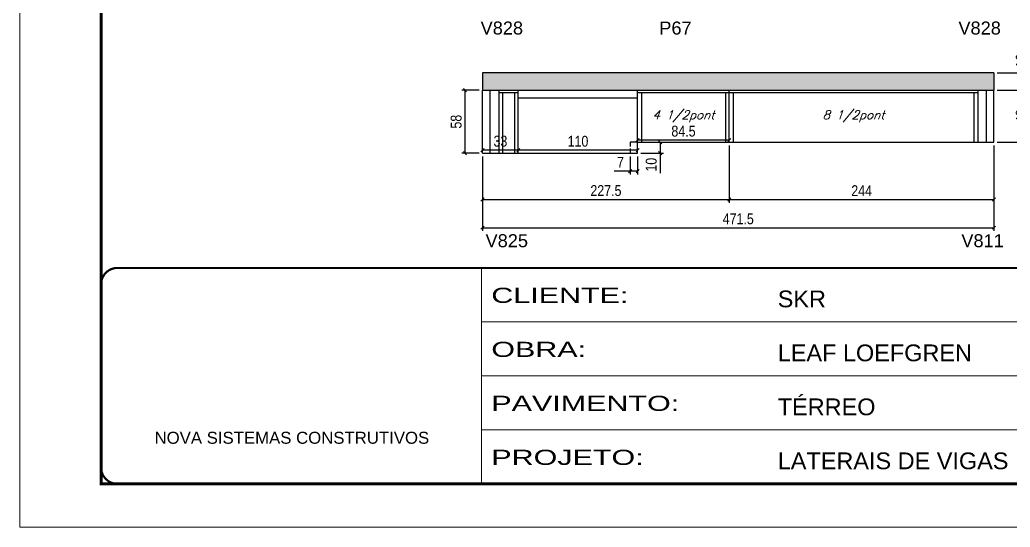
# Model space of a CAD drawing. Extents: x 3309 to 9590, y -2522 to 14608.
# Drawn here: x 8105 to 9018, y 5518 to 5986 of the extents above; entities that cross this region are included whole.
import ezdxf

# ---------------------------------------------------------------- set-up
doc = ezdxf.new("R2010")
doc.units = 0
for name, pattern in [('CONTINUO', [0]), ('DASHED', [0.75, 0.5, -0.25]), ('HIDDEN', [0.375, 0.25, -0.125])]:
    doc.linetypes.add(name, pattern=pattern)
for name, color, linetype in [('5', 5, 'Continuous'), ('COTA', 241, 'Continuous'), ('Painéis', 200, 'Continuous'), ('SARR_2.2x7', 40, 'Continuous'), ('SARR_3.5x7', 81, 'Continuous'), ('texto', 7, 'Continuous')]:
    doc.layers.add(name, color=color, linetype=linetype)
doc.layers.add('Folhas', color=255, linetype='Continuous', lineweight=9)
doc.layers.add('SARRAFO DE PRESSAO', color=251, linetype='DASHED', lineweight=9)
doc.styles.add('ARIAL', font='arial.ttf')
doc.styles.add('COTA TECNICA', font='techl___.ttf', dxfattribs={"height": 10})
doc.styles.add('Romans', font='romans.shx')
doc.styles.get("Standard").update_dxf_attribs({"font": 'arial.ttf'})
doc.styles.add('Tecnologia', font='')
doc.styles.get('Tecnologia').set_extended_font_data('Forgotten Futurist')
doc.dimstyles.new('PAINEL', dxfattribs={"dimtxt": 10, "dimasz": 3, "dimexe": 3, "dimexo": 3, "dimgap": 3, "dimtad": 1, "dimdec": 1, "dimzin": 12, "dimdsep": 46, "dimtxsty": 'COTA TECNICA', "dimblk1": 'OBLIQUE', "dimblk2": 'OBLIQUE', "dimsah": 1, "dimcen": 0.9, "dimclrd": 4, "dimclre": 4, "dimclrt": 240, "dimadec": 1, "dimazin": 3, "dimtfac": 1, "dimtdec": 1, "dimtmove": 0, "dimatfit": 3, "dimfxl": 1, "dimtolj": 1, "dimtzin": 12, "dimarcsym": 0})

# ---------------------------------------------------------------- blocks, each defined once
blk = doc.blocks.new('9999999999')
at = {"color": 30, "linetype": 'CONTINUO'}
for p, q in [((98564.56, 34230.21), (98564.56, 34429.45)), ((98564.56, 34379.64), (99583.98, 34379.64)), ((98564.56, 34329.83), (99487.98, 34329.83)), ((98564.56, 34280.02), (99487.98, 34280.02))]:
    blk.add_line(p, q, dxfattribs=at)
at = {"color": 30, "linetype": 'CONTINUO', "const_width": 2}
blk.add_lwpolyline([(99583.98, 34230.21), (99583.98, 34414.45, 0.414214), (99568.98, 34429.45), (98228.98, 34429.45, 0.414214), (98213.98, 34414.45), (98213.98, 34245.21, 0.414214), (98228.98, 34230.21), (99583.98, 34230.21)], format="xyb", dxfattribs=at)
at = {"layer": 'Folhas'}
blk.add_lwpolyline([(98138.98, 34190.21), (99623.98, 34190.21), (99623.98, 35240.21), (98138.98, 35240.21)], close=True, dxfattribs=at)
at = {"layer": 'Folhas', "color": 30, "const_width": 3}
blk.add_lwpolyline([(98213.98, 34230.21), (99583.98, 34230.21), (99583.98, 35200.21), (98213.98, 35200.21)], close=True, dxfattribs=at)
at = {"color": 7, "linetype": 'Continuous', "ltscale": 5, "style": 'ARIAL'}
for s, height, p in [('SKR', 15.483, (98837.68, 34393.13)), ('LEAF LOEFGREN', 15.4829, (98837.68, 34343.32)), ('TÉRREO', 15.483, (98837.68, 34293.51)), ('NOVA SISTEMAS CONSTRUTIVOS', 11.0592, (98263.19, 34267.21)), ('LATERAIS DE VIGAS', 15.4829, (98837.68, 34243.7))]:
    blk.add_text(s, height=height, dxfattribs=at).set_placement(p)
at = {"layer": 'Folhas', "color": 7, "style": 'Tecnologia', "width": 1.5}
for s, p in [('CLIENTE:', (98573.65, 34397.17)), ('OBRA:', (98573.65, 34347.31)), ('PAVIMENTO:', (98573.65, 34297.5)), ('PROJETO:', (98573.65, 34247.69))]:
    blk.add_text(s, height=14, dxfattribs=at).set_placement(p)
blk = doc.blocks.new('_Oblique')
at = {"color": 0, "linetype": 'ByBlock', "lineweight": -2}
blk.add_line((-0.5, -0.5), (0.5, 0.5), dxfattribs=at)
blk = doc.blocks.new('*D2567')
at = {"layer": 'COTA', "color": 4, "linetype": 'ByBlock', "lineweight": -2, "transparency": 16777216}
for p, q in [((8758.94, 5870.03), (8758.94, 5817.28)), ((8531.44, 5860.03), (8531.44, 5817.28)), ((8531.44, 5820.28), (8758.94, 5820.28))]:
    blk.add_line(p, q, dxfattribs=at)
at = {"layer": 'Defpoints', "color": 0, "linetype": 'ByBlock', "transparency": 16777216}
for p in [(8758.94, 5873.03), (8531.44, 5863.03), (8758.94, 5820.28)]:
    blk.add_point(p, dxfattribs=at)
at = {"layer": 'COTA', "color": 4, "linetype": 'ByBlock', "lineweight": -2, "transparency": 16777216, "xscale": 3, "yscale": 3, "zscale": 3, "rotation": 180}
blk.add_blockref('_Oblique', (8531.44, 5820.28), dxfattribs=at)
at = {"layer": 'COTA', "color": 4, "linetype": 'ByBlock', "lineweight": -2, "transparency": 16777216, "xscale": 3, "yscale": 3, "zscale": 3}
blk.add_blockref('_Oblique', (8758.94, 5820.28), dxfattribs=at)
at = {"layer": 'COTA', "color": 240, "linetype": 'ByBlock', "transparency": 16777216, "insert": (8645.19, 5828.39), "char_height": 10, "attachment_point": 5, "style": 'COTA TECNICA'}
blk.add_mtext('\\A1;227.5', dxfattribs=at)
blk = doc.blocks.new('*D2568')
at = {"layer": 'COTA', "color": 4, "linetype": 'ByBlock', "lineweight": -2, "transparency": 16777216}
for p, q in [((8758.94, 5870.03), (8758.94, 5817.28)), ((9002.94, 5870.03), (9002.94, 5817.28)), ((8758.94, 5820.28), (9002.94, 5820.28))]:
    blk.add_line(p, q, dxfattribs=at)
at = {"layer": 'Defpoints', "color": 0, "linetype": 'ByBlock', "transparency": 16777216}
for p in [(8758.94, 5873.03), (9002.94, 5873.03), (9002.94, 5820.28)]:
    blk.add_point(p, dxfattribs=at)
at = {"layer": 'COTA', "color": 4, "linetype": 'ByBlock', "lineweight": -2, "transparency": 16777216, "xscale": 3, "yscale": 3, "zscale": 3, "rotation": 180}
blk.add_blockref('_Oblique', (8758.94, 5820.28), dxfattribs=at)
at = {"layer": 'COTA', "color": 4, "linetype": 'ByBlock', "lineweight": -2, "transparency": 16777216, "xscale": 3, "yscale": 3, "zscale": 3}
blk.add_blockref('_Oblique', (9002.94, 5820.28), dxfattribs=at)
at = {"layer": 'COTA', "color": 240, "linetype": 'ByBlock', "transparency": 16777216, "insert": (8880.94, 5828.35), "char_height": 10, "attachment_point": 5, "style": 'COTA TECNICA'}
blk.add_mtext('\\A1;244', dxfattribs=at)
blk = doc.blocks.new('*D2569')
at = {"layer": 'COTA', "color": 4, "linetype": 'ByBlock', "lineweight": -2, "transparency": 16777216}
for p, q in [((9002.94, 5870.03), (9002.94, 5791.22)), ((8531.44, 5860.03), (8531.44, 5791.22)), ((8531.44, 5794.22), (9002.94, 5794.22))]:
    blk.add_line(p, q, dxfattribs=at)
at = {"layer": 'Defpoints', "color": 0, "linetype": 'ByBlock', "transparency": 16777216}
for p in [(9002.94, 5873.03), (8531.44, 5863.03), (9002.94, 5794.22)]:
    blk.add_point(p, dxfattribs=at)
at = {"layer": 'COTA', "color": 4, "linetype": 'ByBlock', "lineweight": -2, "transparency": 16777216, "xscale": 3, "yscale": 3, "zscale": 3, "rotation": 180}
blk.add_blockref('_Oblique', (8531.44, 5794.22), dxfattribs=at)
at = {"layer": 'COTA', "color": 4, "linetype": 'ByBlock', "lineweight": -2, "transparency": 16777216, "xscale": 3, "yscale": 3, "zscale": 3}
blk.add_blockref('_Oblique', (9002.94, 5794.22), dxfattribs=at)
at = {"layer": 'COTA', "color": 240, "linetype": 'ByBlock', "transparency": 16777216, "insert": (8767.19, 5802.33), "char_height": 10, "attachment_point": 5, "style": 'COTA TECNICA'}
blk.add_mtext('\\A1;471.5', dxfattribs=at)
blk = doc.blocks.new('*D2570')
at = {"layer": 'COTA', "color": 4, "lineweight": -2, "transparency": 16777216}
for p, q in [((8564.44, 5866.03), (8564.44, 5868.8)), ((8674.44, 5865.8), (8564.44, 5865.8)), ((8674.44, 5866.03), (8674.44, 5868.8))]:
    blk.add_line(p, q, dxfattribs=at)
at = {"layer": 'Defpoints', "color": 0, "transparency": 16777216}
for p in [(8564.44, 5865.8), (8564.44, 5863.03), (8674.44, 5863.03)]:
    blk.add_point(p, dxfattribs=at)
at = {"layer": 'COTA', "color": 4, "lineweight": -2, "transparency": 16777216, "xscale": 3, "yscale": 3, "zscale": 3, "rotation": 180}
blk.add_blockref('_Oblique', (8564.44, 5865.8), dxfattribs=at)
at = {"layer": 'COTA', "color": 4, "lineweight": -2, "transparency": 16777216, "xscale": 3, "yscale": 3, "zscale": 3}
blk.add_blockref('_Oblique', (8674.44, 5865.8), dxfattribs=at)
at = {"layer": 'COTA', "color": 240, "transparency": 16777216, "insert": (8619.44, 5873.9), "char_height": 10, "attachment_point": 5, "style": 'COTA TECNICA'}
blk.add_mtext('\\A1;110', dxfattribs=at)
blk = doc.blocks.new('*D2571')
at = {"layer": 'COTA', "color": 4, "lineweight": -2, "transparency": 16777216}
for p, q in [((8531.44, 5866.03), (8531.44, 5868.8)), ((8564.44, 5865.8), (8531.44, 5865.8)), ((8564.44, 5866.03), (8564.44, 5868.8))]:
    blk.add_line(p, q, dxfattribs=at)
at = {"layer": 'Defpoints', "color": 0, "transparency": 16777216}
for p in [(8531.44, 5865.8), (8531.44, 5863.03), (8564.44, 5863.03)]:
    blk.add_point(p, dxfattribs=at)
at = {"layer": 'COTA', "color": 4, "lineweight": -2, "transparency": 16777216, "xscale": 3, "yscale": 3, "zscale": 3, "rotation": 180}
blk.add_blockref('_Oblique', (8531.44, 5865.8), dxfattribs=at)
at = {"layer": 'COTA', "color": 4, "lineweight": -2, "transparency": 16777216, "xscale": 3, "yscale": 3, "zscale": 3}
blk.add_blockref('_Oblique', (8564.44, 5865.8), dxfattribs=at)
at = {"layer": 'COTA', "color": 240, "transparency": 16777216, "insert": (8547.94, 5874.01), "char_height": 10, "attachment_point": 5, "style": 'COTA TECNICA'}
blk.add_mtext('\\A1;33', dxfattribs=at)
blk = doc.blocks.new('*D2572')
at = {"layer": 'COTA', "color": 4, "lineweight": -2, "transparency": 16777216}
for p, q in [((8674.44, 5876.03), (8674.44, 5878.1)), ((8758.94, 5875.1), (8674.44, 5875.1)), ((8758.94, 5876.03), (8758.94, 5878.1))]:
    blk.add_line(p, q, dxfattribs=at)
at = {"layer": 'Defpoints', "color": 0, "transparency": 16777216}
for p in [(8674.44, 5875.1), (8674.44, 5873.03), (8758.94, 5873.03)]:
    blk.add_point(p, dxfattribs=at)
at = {"layer": 'COTA', "color": 4, "lineweight": -2, "transparency": 16777216, "xscale": 3, "yscale": 3, "zscale": 3, "rotation": 180}
blk.add_blockref('_Oblique', (8674.44, 5875.1), dxfattribs=at)
at = {"layer": 'COTA', "color": 4, "lineweight": -2, "transparency": 16777216, "xscale": 3, "yscale": 3, "zscale": 3}
blk.add_blockref('_Oblique', (8758.94, 5875.1), dxfattribs=at)
at = {"layer": 'COTA', "color": 240, "transparency": 16777216, "insert": (8716.69, 5883.24), "char_height": 10, "attachment_point": 5, "style": 'COTA TECNICA'}
blk.add_mtext('\\A1;84.5', dxfattribs=at)
blk = doc.blocks.new('*D2573')
at = {"layer": 'COTA', "color": 4, "lineweight": -2, "transparency": 16777216}
for p, q in [((8677.44, 5873.03), (8698.12, 5873.03)), ((8695.12, 5873.03), (8695.12, 5863.03)), ((8677.44, 5863.03), (8698.12, 5863.03)), ((8695.12, 5863.03), (8695.12, 5844.6))]:
    blk.add_line(p, q, dxfattribs=at)
at = {"layer": 'Defpoints', "color": 0, "transparency": 16777216}
for p in [(8674.44, 5873.03), (8674.44, 5863.03), (8695.12, 5863.03)]:
    blk.add_point(p, dxfattribs=at)
at = {"layer": 'COTA', "color": 4, "lineweight": -2, "transparency": 16777216, "xscale": 3, "yscale": 3, "zscale": 3}
for p, rotation in [((8695.12, 5873.03), 90), ((8695.12, 5863.03), 270)]:
    blk.add_blockref('_Oblique', p, dxfattribs=dict(at, rotation=rotation))
at = {"layer": 'COTA', "color": 240, "transparency": 16777216, "insert": (8687.01, 5852.32), "char_height": 10, "attachment_point": 5, "rotation": 90, "style": 'COTA TECNICA'}
blk.add_mtext('\\A1;10', dxfattribs=at)
blk = doc.blocks.new('*D2574')
at = {"layer": 'COTA', "color": 4, "lineweight": -2, "transparency": 16777216}
for p, q in [((8667.44, 5860.03), (8667.44, 5843.41)), ((8674.44, 5860.03), (8674.44, 5843.41)), ((8667.44, 5846.41), (8652.71, 5846.41)), ((8674.44, 5846.41), (8667.44, 5846.41))]:
    blk.add_line(p, q, dxfattribs=at)
at = {"layer": 'Defpoints', "color": 0, "transparency": 16777216}
for p in [(8667.44, 5863.03), (8674.44, 5863.03), (8667.44, 5846.41)]:
    blk.add_point(p, dxfattribs=at)
at = {"layer": 'COTA', "color": 4, "lineweight": -2, "transparency": 16777216, "xscale": 3, "yscale": 3, "zscale": 3, "rotation": 180}
blk.add_blockref('_Oblique', (8667.44, 5846.41), dxfattribs=at)
at = {"layer": 'COTA', "color": 4, "lineweight": -2, "transparency": 16777216, "xscale": 3, "yscale": 3, "zscale": 3}
blk.add_blockref('_Oblique', (8674.44, 5846.41), dxfattribs=at)
at = {"layer": 'COTA', "color": 240, "transparency": 16777216, "insert": (8658.58, 5854.49), "char_height": 10, "attachment_point": 5, "style": 'COTA TECNICA'}
blk.add_mtext('\\A1;7', dxfattribs=at)
blk = doc.blocks.new('*D2578')
at = {"layer": 'COTA', "color": 4, "lineweight": -2, "transparency": 16777216}
for p, q in [((9005.94, 5921.03), (9039.26, 5921.03)), ((9036.26, 5921.03), (9036.26, 5873.03)), ((9005.94, 5873.03), (9039.26, 5873.03))]:
    blk.add_line(p, q, dxfattribs=at)
at = {"layer": 'Defpoints', "color": 0, "transparency": 16777216}
for p in [(9002.94, 5921.03), (9002.94, 5873.03), (9036.26, 5873.03)]:
    blk.add_point(p, dxfattribs=at)
at = {"layer": 'COTA', "color": 4, "lineweight": -2, "transparency": 16777216, "xscale": 3, "yscale": 3, "zscale": 3}
for p, rotation in [((9036.26, 5921.03), 90), ((9036.26, 5873.03), 270)]:
    blk.add_blockref('_Oblique', p, dxfattribs=dict(at, rotation=rotation))
at = {"layer": 'COTA', "color": 240, "transparency": 16777216, "insert": (9028.17, 5897.03), "char_height": 10, "attachment_point": 5, "rotation": 90, "style": 'COTA TECNICA'}
blk.add_mtext('\\A1;48', dxfattribs=at)
blk = doc.blocks.new('*D2579')
at = {"layer": 'COTA', "color": 4, "lineweight": -2, "transparency": 16777216}
for p, q in [((9036.26, 5937.03), (9036.26, 5956.05)), ((9005.94, 5937.03), (9039.26, 5937.03)), ((9036.26, 5921.03), (9036.26, 5937.03)), ((9005.94, 5921.03), (9039.26, 5921.03))]:
    blk.add_line(p, q, dxfattribs=at)
at = {"layer": 'Defpoints', "color": 0, "transparency": 16777216}
for p in [(9002.94, 5937.03), (9036.26, 5937.03), (9002.94, 5921.03)]:
    blk.add_point(p, dxfattribs=at)
at = {"layer": 'COTA', "color": 4, "lineweight": -2, "transparency": 16777216, "xscale": 3, "yscale": 3, "zscale": 3}
for p, rotation in [((9036.26, 5937.03), 90), ((9036.26, 5921.03), 270)]:
    blk.add_blockref('_Oblique', p, dxfattribs=dict(at, rotation=rotation))
at = {"layer": 'COTA', "color": 240, "transparency": 16777216, "insert": (9028.16, 5948.04), "char_height": 10, "attachment_point": 5, "rotation": 90, "style": 'COTA TECNICA'}
blk.add_mtext('\\A1;16', dxfattribs=at)
blk = doc.blocks.new('*D2580')
at = {"layer": 'COTA', "color": 4, "lineweight": -2, "transparency": 16777216}
for p, q in [((9005.94, 5937.03), (9071.24, 5937.03)), ((9068.24, 5873.03), (9068.24, 5937.03)), ((9005.94, 5873.03), (9071.24, 5873.03))]:
    blk.add_line(p, q, dxfattribs=at)
at = {"layer": 'Defpoints', "color": 0, "transparency": 16777216}
for p in [(9002.94, 5937.03), (9068.24, 5937.03), (9002.94, 5873.03)]:
    blk.add_point(p, dxfattribs=at)
at = {"layer": 'COTA', "color": 4, "lineweight": -2, "transparency": 16777216, "xscale": 3, "yscale": 3, "zscale": 3}
for p, rotation in [((9068.24, 5937.03), 90), ((9068.24, 5873.03), 270)]:
    blk.add_blockref('_Oblique', p, dxfattribs=dict(at, rotation=rotation))
at = {"layer": 'COTA', "color": 240, "transparency": 16777216, "insert": (9060.14, 5905.03), "char_height": 10, "attachment_point": 5, "rotation": 90, "style": 'COTA TECNICA'}
blk.add_mtext('\\A1;64', dxfattribs=at)
blk = doc.blocks.new('*D2581')
at = {"layer": 'COTA', "color": 4, "lineweight": -2, "transparency": 16777216}
for p, q in [((8528.44, 5921.03), (8512.27, 5921.03)), ((8515.27, 5921.03), (8515.27, 5863.03)), ((8528.44, 5863.03), (8512.27, 5863.03))]:
    blk.add_line(p, q, dxfattribs=at)
at = {"layer": 'Defpoints', "color": 0, "transparency": 16777216}
for p in [(8531.44, 5921.03), (8515.27, 5863.03), (8531.44, 5863.03)]:
    blk.add_point(p, dxfattribs=at)
at = {"layer": 'COTA', "color": 4, "lineweight": -2, "transparency": 16777216, "xscale": 3, "yscale": 3, "zscale": 3}
for p, rotation in [((8515.27, 5921.03), 90), ((8515.27, 5863.03), 270)]:
    blk.add_blockref('_Oblique', p, dxfattribs=dict(at, rotation=rotation))
at = {"layer": 'COTA', "color": 240, "transparency": 16777216, "insert": (8507.14, 5892.03), "char_height": 10, "attachment_point": 5, "rotation": 90, "style": 'COTA TECNICA'}
blk.add_mtext('\\A1;58', dxfattribs=at)

msp = doc.modelspace()

# ---------------------------------------------------------------- hatches: boundary and pattern name
at = {"layer": 'COTA'}
h = msp.add_hatch(dxfattribs=at)
h.set_pattern_fill('AR-CONC', color=256, scale=0.03)
h.set_pattern_definition([(50, (-17.1408, 0), (5.46554, -0.4781726), [0.5715, -6.2865]), (355, (-17.141, 0), (-1.0573026, 5.7317054), [0.4572, -5.0292175]), (100.451445, (-16.6853, -0.04), (4.4082374, 5.2535326), [0.4857003, -5.3427073]), (46.1842, (-17.141, 1.524), (8.1323712, -1.26127), [0.85725, -9.42975]), (96.63556, (-16.463, 1.419), (7.122124, 7.422784), [0.728551, -8.014068]), (351.18415, (-17.141, 1.524), (7.122124, 7.422784), [0.685799, -7.543792]), (21, (-16.3788, 1.143), (4.5484317, -3.067956), [0.5715, -6.2865]), (326, (-16.379, 1.143), (1.8540609, 5.525639), [0.4572, -5.0292]), (71.451445, (-15.9997, 0.8873), (6.4024926, 2.457683), [0.4857003, -5.342698]), (37.5, (-17.1408, 0), (0.0926581, 2.53665117), [0, -4.96824, 0, -5.1054, 0, -5.04825]), (7.5, (-17.1408, 0), (2.0045899, 3.00541724), [0, -2.91084, 0, -4.85394, 0, -1.92405]), (327.5, (-18.84, 0), (4.06771786, -0.17186232), [0, -1.905, 0, -5.9436, 0, -7.8867]), (317.5, (-19.602, 0), (4.4438754, 0.7627947), [0, -2.4765, 0, -3.94716, 0, -5.6007])])
h.paths.add_polyline_path([(8531.44, 5937.03), (8531.44, 5921.03), (9002.94, 5921.03), (9002.94, 5937.03)])

# ---------------------------------------------------------------- linework, layer by layer
for p, q in [((9002.94, 5937.03), (8531.44, 5937.03)), ((8531.44, 5937.03), (8531.44, 5921.03)), ((9002.94, 5937.03), (9002.94, 5921.03)), ((8674.44, 5873.03), (8674.44, 5921.03)), ((8674.44, 5873.03), (8667.44, 5873.03))]:
    msp.add_line(p, q, dxfattribs=at)
at = {"layer": 'Painéis', "linetype": 'ByBlock'}
for p, q in [((8531.44, 5921.03), (9002.94, 5921.03)), ((8531.44, 5863.03), (8531.44, 5921.03)), ((8758.94, 5873.03), (8758.94, 5921.03)), ((9002.94, 5873.03), (9002.94, 5921.03)), ((8674.44, 5873.03), (9002.94, 5873.03)), ((8674.44, 5863.03), (8674.44, 5873.03)), ((8531.44, 5863.03), (8674.44, 5863.03))]:
    msp.add_line(p, q, dxfattribs=at)
at = {"layer": 'SARR_2.2x7', "linetype": 'Continuous'}
for p, q in [((8538.44, 5863.03), (8538.44, 5921.03)), ((8546.44, 5918.83), (8564.44, 5918.83)), ((8674.44, 5918.83), (8758.94, 5918.83)), ((8758.94, 5918.83), (8987.94, 5918.83)), ((8995.94, 5873.03), (8995.94, 5921.03)), ((8564.44, 5914.03), (8674.44, 5914.03))]:
    msp.add_line(p, q, dxfattribs=at)
at = {"layer": 'SARR_2.2x7', "linetype": 'HIDDEN', "ltscale": 15}
msp.add_line((8667.44, 5873.03), (8667.44, 5863.03), dxfattribs=at)
at = {"layer": 'SARR_3.5x7'}
for p, q in [((8546.44, 5921.03), (8546.44, 5863.03)), ((8549.94, 5918.83), (8549.94, 5863.03)), ((8560.94, 5918.83), (8560.94, 5863.03)), ((8564.44, 5863.03), (8564.44, 5921.03)), ((8677.94, 5918.83), (8677.94, 5873.03)), ((8755.44, 5918.83), (8755.44, 5873.03)), ((8762.44, 5918.83), (8762.44, 5873.03)), ((8984.44, 5918.83), (8984.44, 5873.03)), ((8987.94, 5921.03), (8987.94, 5873.03))]:
    msp.add_line(p, q, dxfattribs=at)

# ---------------------------------------------------------------- block references
at = {"layer": 'SARRAFO DE PRESSAO', "color": 6, "linetype": 'ByBlock'}
msp.add_blockref('9999999999', (-90034.11, -28672.37), dxfattribs=at)

# ---------------------------------------------------------------- texts
at = {"layer": '5', "linetype": 'Continuous'}
for s, p in [('V828', (8529.66, 5972.45)), ('P67', (8694.4, 5972.45)), ('V828', (8970.13, 5972.45)), ('V825', (8534.21, 5776.21)), ('V811', (8972.85, 5776.21))]:
    msp.add_text(s, height=12, rotation=359.99996, dxfattribs=at).set_placement(p)
at = {"layer": 'texto', "color": 2, "char_height": 8, "attachment_point": 5, "style": 'Romans'}
for s, insert in [('{\\Q19;\\C256;4 1/2pont}', (8716.69, 5897.03)), ('{\\Q19;\\C256;8 1/2pont}', (8873.44, 5897.03))]:
    msp.add_mtext(s, dxfattribs=dict(at, insert=insert))

# ---------------------------------------------------------------- dimensions: what is measured, and where the dimension line sits
at = {"layer": 'COTA'}
for base, p1, p2, angle, picture, middle in [((9036.26, 5937.03), (9002.94, 5921.03), (9002.94, 5937.03), 90, '*D2579', (9028.16, 5948.04)), ((9068.24, 5937.03), (9002.94, 5873.03), (9002.94, 5937.03), 90, '*D2580', (9060.14, 5905.03)), ((8515.27, 5863.03), (8531.44, 5921.03), (8531.44, 5863.03), 90, '*D2581', (8507.14, 5892.03)), ((9036.26, 5873.03), (9002.94, 5921.03), (9002.94, 5873.03), 90, '*D2578', (9028.17, 5897.03)), ((8674.44, 5875.1), (8758.94, 5873.03), (8674.44, 5873.03), 180, '*D2572', (8716.69, 5883.24)), ((8564.44, 5865.8), (8674.44, 5863.03), (8564.44, 5863.03), 180, '*D2570', (8619.44, 5873.9)), ((8695.12, 5863.03), (8674.44, 5873.03), (8674.44, 5863.03), 90, '*D2573', (8687.01, 5852.32)), ((8667.44, 5846.41), (8674.44, 5863.03), (8667.44, 5863.03), 180, '*D2574', (8658.58, 5854.49))]:
    dim = msp.add_linear_dim(base=base, p1=p1, p2=p2, angle=angle, dimstyle='PAINEL', dxfattribs=at)
    dim.commit()
    dim.dimension.update_dxf_attribs({"geometry": picture, "text_midpoint": middle})
dim = msp.add_linear_dim(base=(8531.44, 5865.8), p1=(8564.44, 5863.03), p2=(8531.44, 5863.03), angle=180, dimstyle='PAINEL', override={"dimtmove": 1}, dxfattribs=at)
dim.commit()
dim.dimension.update_dxf_attribs({"geometry": '*D2571', "text_midpoint": (8547.94, 5874.01)})
at = {"layer": 'COTA', "linetype": 'ByBlock'}
for base, p2, picture, middle in [((8758.94, 5820.28), (8758.94, 5873.03), '*D2567', (8645.19, 5828.39)), ((9002.94, 5794.22), (9002.94, 5873.03), '*D2569', (8767.19, 5802.33))]:
    dim = msp.add_linear_dim(base=base, p1=(8531.44, 5863.03), p2=p2, dimstyle='PAINEL', dxfattribs=at)
    dim.commit()
    dim.dimension.update_dxf_attribs({"geometry": picture, "text_midpoint": middle})
dim = msp.add_linear_dim(base=(9002.94, 5820.28), p1=(8758.94, 5873.03), p2=(9002.94, 5873.03), dimstyle='PAINEL', override={"dimtmove": 1}, dxfattribs=at)
dim.commit()
dim.dimension.update_dxf_attribs({"geometry": '*D2568', "text_midpoint": (8880.94, 5828.35)})

doc.saveas('drawing.dxf')
